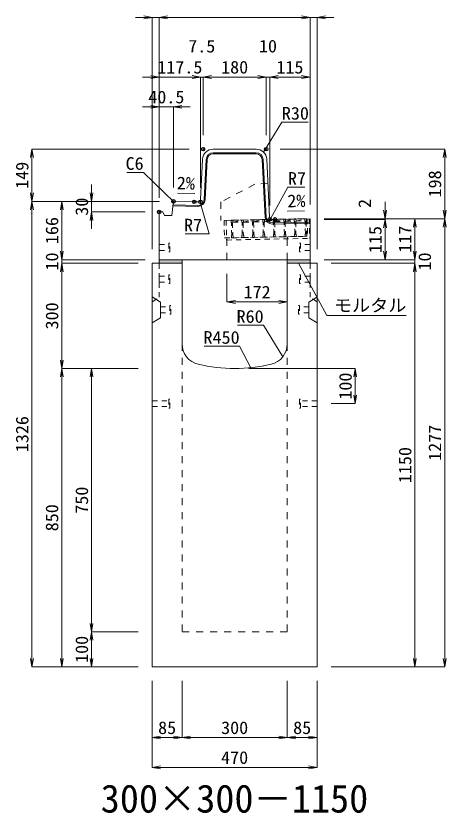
# Model space of a CAD drawing. Units: millimetres at full size. Extents: x -22536 to 51867, y -19720 to 38340.
# Drawn here: x 9276 to 10503, y -6286 to -4015 of the extents above; entities that cross this region are included whole.
import ezdxf
from ezdxf.enums import TextEntityAlignment as Align

# ---------------------------------------------------------------- set-up
doc = ezdxf.new("R2010")
doc.units = ezdxf.units.MM
doc.header["$LTSCALE"] = 20
doc.header["$PDMODE"] = 32
doc.header["$PDSIZE"] = 10
doc.linetypes.add('USER1', pattern=[2, 1, -1])
doc.linetypes.add('USER2', pattern=[1.35, 0.75, -0.6])
for name, color, linetype, lineweight in [('インサート', 3, 'USER2', 9), ('グレーチング', 7, 'USER2', 5), ('モルタル', 7, 'Continuous', 9), ('受枠', 3, 'USER2', 9), ('寸法線', 7, 'Continuous', 13), ('引出線', 4, 'Continuous', 13), ('本体', 2, 'Continuous', 13), ('目地', 132, 'Continuous', 5)]:
    doc.layers.add(name, color=color, linetype=linetype, lineweight=lineweight)
doc.layers.add('作業エリア', color=11, linetype='Continuous')
doc.layers.add('文字', color=7, linetype='Continuous')
doc.styles.add('ＭＳ 明朝', font='')
doc.styles.get('ＭＳ 明朝').set_extended_font_data('MS Mincho')

# ---------------------------------------------------------------- blocks, each defined once
blk = doc.blocks.new('open_arrow')
at = {"color": 0, "linetype": 'Continuous', "lineweight": -2}
blk.add_lwpolyline([(7.5, 1.25), (0, 0), (7.5, -1.25)], dxfattribs=at)

msp = doc.modelspace()

# ---------------------------------------------------------------- hatches: boundary and pattern name
at = {"layer": 'モルタル'}
for points in [[(9750, -4720), (9750, -4710), (9685, -4710), (9685, -4720)], [(10115, -4720), (10115, -4710), (10050, -4710), (10050, -4720)]]:
    msp.add_hatch(color=256, dxfattribs=at).paths.add_polyline_path(points)

# ---------------------------------------------------------------- linework, layer by layer
at = {"layer": 'インサート'}
for p, q in [((9685, -4666.5), (9712, -4666.5)), ((9685, -4666.5), (9685, -4683.5)), ((9715, -4662.5), (9712, -4662.5)), ((9712, -4662.5), (9712, -4687.5)), ((9715, -4687.5), (9715, -4662.5)), ((10085, -4662.5), (10088, -4662.5)), ((10085, -4687.5), (10085, -4662.5)), ((10088, -4662.5), (10088, -4687.5)), ((10115, -4666.5), (10088, -4666.5)), ((10115, -4666.5), (10115, -4683.5)), ((9685, -4683.5), (9712, -4683.5)), ((9712, -4687.5), (9715, -4687.5)), ((10088, -4687.5), (10085, -4687.5)), ((10115, -4683.5), (10088, -4683.5)), ((9685, -4756.5), (9712, -4756.5)), ((9685, -4756.5), (9685, -4773.5)), ((9715, -4752.5), (9712, -4752.5)), ((9712, -4752.5), (9712, -4777.5)), ((9715, -4777.5), (9715, -4752.5)), ((10085, -4752.5), (10088, -4752.5)), ((10085, -4777.5), (10085, -4752.5)), ((10088, -4752.5), (10088, -4777.5)), ((10115, -4756.5), (10088, -4756.5)), ((10115, -4756.5), (10115, -4773.5)), ((9685, -4773.5), (9712, -4773.5)), ((9712, -4777.5), (9715, -4777.5)), ((10088, -4777.5), (10085, -4777.5)), ((10115, -4773.5), (10088, -4773.5)), ((9688.2, -4844.5), (9715.2, -4844.5)), ((9688.2, -4844.5), (9688.2, -4861.5)), ((9718.2, -4840.5), (9715.2, -4840.5)), ((9715.2, -4840.5), (9715.2, -4865.5)), ((9718.2, -4865.5), (9718.2, -4840.5)), ((10081.8, -4840.5), (10084.8, -4840.5)), ((10081.8, -4865.5), (10081.8, -4840.5)), ((10084.8, -4840.5), (10084.8, -4865.5)), ((10111.8, -4844.5), (10084.8, -4844.5)), ((10111.8, -4844.5), (10111.8, -4861.5)), ((9688.2, -4861.5), (9715.2, -4861.5)), ((9715.2, -4865.5), (9718.2, -4865.5)), ((10084.8, -4865.5), (10081.8, -4865.5)), ((10111.8, -4861.5), (10084.8, -4861.5)), ((9715, -5107.5), (9712, -5107.5)), ((9712, -5107.5), (9712, -5132.5)), ((9715, -5132.5), (9715, -5107.5)), ((10088, -5107.5), (10085, -5107.5)), ((10085, -5107.5), (10085, -5132.5)), ((10088, -5132.5), (10088, -5107.5)), ((9665, -5111.5), (9712, -5111.5)), ((9665, -5111.5), (9665, -5128.5)), ((9665, -5128.5), (9712, -5128.5)), ((10135, -5111.5), (10088, -5111.5)), ((10135, -5128.5), (10088, -5128.5)), ((10135, -5128.5), (10135, -5111.5)), ((9712, -5132.5), (9715, -5132.5)), ((10085, -5132.5), (10088, -5132.5))]:
    msp.add_line(p, q, dxfattribs=at)
at = {"layer": 'グレーチング'}
for p, q in [((9889.92, -4597.5), (10104.88, -4593.2)), ((9895.04, -4603.4), (9919.92, -4596.9)), ((9895.04, -4603.4), (9920.04, -4602.9)), ((9925.04, -4602.8), (9949.91, -4596.3)), ((9925.04, -4602.8), (9950.03, -4602.3)), ((9955.03, -4602.2), (9979.91, -4595.7)), ((9955.03, -4602.2), (9980.03, -4601.7)), ((9985.03, -4601.6), (10009.9, -4595.1)), ((9985.03, -4601.6), (10010.02, -4601.1)), ((10015.02, -4601), (10039.89, -4594.5)), ((10015.02, -4601), (10040.01, -4600.5)), ((10045.01, -4600.4), (10069.89, -4593.9)), ((10045.01, -4600.4), (10070.01, -4599.9)), ((10075.01, -4599.8), (10099.88, -4593.3)), ((10075.01, -4599.8), (10100, -4599.3)), ((9890.92, -4647.49), (10105.88, -4643.19))]:
    msp.add_line(p, q, dxfattribs=at)
for points in [[(9889.92, -4597.5), (9894.92, -4597.4), (9895.04, -4603.4), (9894.06, -4604.42), (9894.78, -4640.41), (9895.8, -4641.39), (9895.92, -4647.39), (9890.92, -4647.49), (9890.8, -4641.49), (9891.78, -4640.47), (9891.06, -4604.48), (9890.04, -4603.5)], [(9919.92, -4596.9), (9924.92, -4596.8), (9925.04, -4602.8), (9924.06, -4603.82), (9924.78, -4639.81), (9925.8, -4640.79), (9925.92, -4646.79), (9920.92, -4646.89), (9920.8, -4640.89), (9921.78, -4639.87), (9921.06, -4603.88), (9920.04, -4602.9)], [(9949.91, -4596.3), (9954.91, -4596.2), (9955.03, -4602.2), (9954.05, -4603.22), (9954.77, -4639.21), (9955.79, -4640.19), (9955.91, -4646.19), (9950.91, -4646.29), (9950.79, -4640.29), (9951.77, -4639.27), (9951.05, -4603.28), (9950.03, -4602.3)], [(9979.91, -4595.7), (9984.91, -4595.6), (9985.03, -4601.6), (9984.05, -4602.62), (9984.77, -4638.61), (9985.79, -4639.59), (9985.91, -4645.59), (9980.91, -4645.69), (9980.79, -4639.69), (9981.77, -4638.67), (9981.05, -4602.68), (9980.03, -4601.7)], [(10009.9, -4595.1), (10014.9, -4595), (10015.02, -4601), (10014.04, -4602.02), (10014.76, -4638.01), (10015.78, -4638.99), (10015.9, -4644.99), (10010.9, -4645.09), (10010.78, -4639.09), (10011.76, -4638.07), (10011.04, -4602.08), (10010.02, -4601.1)], [(10039.89, -4594.5), (10044.89, -4594.4), (10045.01, -4600.4), (10044.03, -4601.42), (10044.75, -4637.41), (10045.77, -4638.39), (10045.89, -4644.39), (10040.89, -4644.49), (10040.77, -4638.49), (10041.75, -4637.47), (10041.03, -4601.48), (10040.01, -4600.5)], [(10069.89, -4593.9), (10074.89, -4593.8), (10075.01, -4599.8), (10074.03, -4600.82), (10074.75, -4636.81), (10075.77, -4637.79), (10075.89, -4643.79), (10070.89, -4643.89), (10070.77, -4637.89), (10071.75, -4636.87), (10071.03, -4600.88), (10070.01, -4599.9)], [(10099.88, -4593.3), (10104.88, -4593.2), (10105, -4599.2), (10104.02, -4600.22), (10104.74, -4636.21), (10105.76, -4637.19), (10105.88, -4643.19), (10100.88, -4643.29), (10100.76, -4637.29), (10101.74, -4636.27), (10101.02, -4600.28), (10100, -4599.3)]]:
    msp.add_lwpolyline(points, close=True, dxfattribs=at)
at = {"layer": 'モルタル'}
for points in [[(9685, -4710), (9750, -4710), (9750, -4720), (9685, -4720)], [(10050, -4710), (10115, -4710), (10115, -4720), (10050, -4720)]]:
    msp.add_lwpolyline(points, close=True, dxfattribs=at)
at = {"layer": '作業エリア'}
for p in [(9810, -4395), (9990, -4395), (9725.5, -4543.81), (9785, -4545), (9802.5, -4545), (9685, -4573.81), (10000, -4595), (10015, -4595)]:
    msp.add_point(p, dxfattribs=at)
at = {"layer": '受枠'}
for p, q in [((9869.93, -4597.9), (10112.88, -4593.04)), ((9869.93, -4597.9), (9870.93, -4647.89)), ((9875.93, -4597.78), (9877.05, -4653.77)), ((10106.88, -4593.16), (10107.88, -4643.15)), ((10112.88, -4593.04), (10114, -4649.03)), ((9870.93, -4647.89), (10107.88, -4643.15)), ((9877.05, -4653.77), (10114, -4649.03)), ((10050.89, -4644.29), (10051.01, -4650.29))]:
    msp.add_line(p, q, dxfattribs=at)
at = {"layer": '寸法線'}
for p, q in [((9733, -4019.42), (9617, -4019.42)), ((9665, -4680), (9665, -4019.42)), ((9685, -4019.42), (10115, -4019.42)), ((9685, -4533.81), (9685, -4019.42)), ((9685, -4533.81), (9685, -4019.42)), ((10067, -4019.42), (10183, -4019.42)), ((10115, -4553), (10115, -4019.42)), ((10115, -4553), (10115, -4019.42)), ((10135, -4680), (10135, -4019.42)), ((9637, -4189.42), (9802.5, -4189.42)), ((9685, -4533.81), (9685, -4189.42)), ((9754.5, -4189.42), (9858, -4189.42)), ((9802.5, -4505), (9802.5, -4189.42)), ((9802.5, -4505), (9802.5, -4189.42)), ((9810, -4355), (9810, -4189.42)), ((9810, -4189.42), (9990, -4189.42)), ((9810, -4355), (9810, -4189.42)), ((9942, -4189.42), (10048, -4189.42)), ((9990, -4355), (9990, -4189.42)), ((9990, -4355), (9990, -4189.42)), ((10000, -4555), (10000, -4189.42)), ((10000, -4189.42), (10115, -4189.42)), ((10000, -4555), (10000, -4189.42)), ((10115, -4553), (10115, -4189.42)), ((9637, -4274.42), (9773.5, -4274.42)), ((9685, -4533.81), (9685, -4274.42)), ((9725.5, -4503.81), (9725.5, -4274.42)), ((9322.06, -4395), (9322.06, -4543.81)), ((9770, -4395), (9322.06, -4395)), ((10030, -4395), (10498.78, -4395)), ((10498.78, -4395), (10498.78, -4593)), ((9492.06, -4495.81), (9492.06, -4621.81)), ((9685.5, -4543.81), (9322.06, -4543.81)), ((9322.06, -5870), (9322.06, -4543.81)), ((9685.5, -4543.81), (9322.06, -4543.81)), ((9407.06, -4543.81), (9407.06, -4710)), ((9685.5, -4543.81), (9407.06, -4543.81)), ((9685.5, -4543.81), (9492.06, -4543.81)), ((10328.78, -4545), (10328.78, -4643)), ((9645, -4573.81), (9492.06, -4573.81)), ((10155, -4593), (10328.78, -4593)), ((10155, -4593), (10413.78, -4593)), ((10155, -4593), (10498.78, -4593)), ((10155, -4593), (10498.78, -4593)), ((10155, -4595), (10328.78, -4595)), ((10155, -4595), (10328.78, -4595)), ((10328.78, -4595), (10328.78, -4710)), ((10413.78, -4593), (10413.78, -4710)), ((10498.78, -4593), (10498.78, -5870)), ((9407.06, -4662), (9407.06, -4768)), ((10413.78, -4662), (10413.78, -4768)), ((9645, -4710), (9407.06, -4710)), ((9645, -4710), (9407.06, -4710)), ((9625, -4720), (9407.06, -4720)), ((9407.06, -4720), (9407.06, -5020)), ((9625, -4720), (9407.06, -4720)), ((10155, -4710), (10328.78, -4710)), ((10155, -4710), (10413.78, -4710)), ((10155, -4710), (10413.78, -4710)), ((10175, -4720), (10413.78, -4720)), ((10175, -4720), (10413.78, -4720)), ((10413.78, -4720), (10413.78, -5870)), ((9878, -4750), (9878, -4830.23)), ((9878, -4830.23), (10050, -4830.23)), ((9625, -5020), (9407.06, -5020)), ((9407.06, -5870), (9407.06, -5020)), ((9625, -5020), (9407.06, -5020)), ((9492.06, -5020), (9492.06, -5770)), ((9625, -5020), (9492.06, -5020)), ((9940, -5020), (10243.78, -5020)), ((10243.78, -5020), (10243.78, -5120)), ((10175, -5120), (10243.78, -5120)), ((9625, -5770), (9492.06, -5770)), ((9492.06, -5770), (9492.06, -5870)), ((9625, -5770), (9492.06, -5770)), ((9625, -5870), (9322.06, -5870)), ((9625, -5870), (9407.06, -5870)), ((9625, -5870), (9492.06, -5870)), ((10175, -5870), (10413.78, -5870)), ((10175, -5870), (10498.78, -5870)), ((9665, -5910), (9665, -6071.16)), ((9665, -5910), (9665, -6156.16)), ((9750, -5910), (9750, -6071.16)), ((9750, -5910), (9750, -6071.16)), ((10050, -5910), (10050, -6071.16)), ((10050, -5910), (10050, -6071.16)), ((10135, -5910), (10135, -6071.16)), ((10135, -5910), (10135, -6156.16)), ((9665, -6071.16), (9750, -6071.16)), ((9750, -6071.16), (10050, -6071.16)), ((10050, -6071.16), (10135, -6071.16)), ((9665, -6156.16), (10135, -6156.16))]:
    msp.add_line(p, q, dxfattribs=at)
at = {"layer": '引出線'}
for points in [[(9982.14, -4403.26), (10034.6, -4317.93), (10109.27, -4317.93)], [(9728.13, -4546.85), (9640.5, -4461.04), (9592.16, -4461.04)], [(10001.83, -4593.07), (10051.86, -4503.47), (10099.79, -4503.47)], [(9786.1, -4520.96), (9737.36, -4519.98), (9786.11, -4520.96)], [(9800.67, -4543.07), (9827.18, -4636.44), (9759.25, -4636.44)], [(10050.86, -4571.41), (10099.57, -4570.44), (10050.83, -4571.41)], [(10082.5, -4720), (10163.13, -4869.03), (10389.05, -4869.03)], [(10037.07, -4986.68), (9982.66, -4896.79), (9907.98, -4896.79)], [(9946.44, -5017.6), (9914.22, -4956.45), (9813.21, -4956.45)]]:
    msp.add_lwpolyline(points, dxfattribs=at)
at = {"layer": '本体'}
for p, q in [((9838.54, -4395), (9961.46, -4395)), ((9802.83, -4538.35), (9808.57, -4423.5)), ((9999.67, -4588.35), (9991.43, -4423.5)), ((9724.76, -4549.76), (9720.5, -4583.81)), ((9724.76, -4549.76), (9731.5, -4543.93)), ((9731.5, -4543.93), (9785, -4545)), ((9785, -4545), (9795.84, -4545)), ((9685, -4710), (9685, -4573.81)), ((9695, -4573.81), (9685, -4573.81)), ((9700, -4583.81), (9695, -4573.81)), ((9720.5, -4583.81), (9700, -4583.81)), ((10015, -4595), (10006.66, -4595)), ((10115, -4593), (10015, -4595)), ((10115, -4710), (10115, -4593)), ((9665, -4720), (9665, -5870)), ((9665, -4720), (9750, -4720)), ((9685, -4710), (10115, -4710)), ((9750, -4720), (9750, -4949.47)), ((10050, -4720), (10135, -4720)), ((10050, -4720), (10050, -4949.47)), ((10135, -4720), (10135, -5870)), ((9665, -5870), (10135, -5870))]:
    msp.add_line(p, q, dxfattribs=at)
at = {"layer": '本体', "linetype": 'USER1'}
for p, q in [((9958, -4495), (9861, -4545)), ((9994.85, -4492), (9958, -4495)), ((9861, -4545), (9861, -4598.08)), ((10015, -4595), (9861, -4598.08)), ((9878, -4710), (9878, -4647.75)), ((10050, -4710), (10050, -4644.31))]:
    msp.add_line(p, q, dxfattribs=at)
at = {"layer": '本体', "linetype": 'USER2', "lineweight": 9}
for p, q in [((9685, -4817), (9685, -4720)), ((10115, -4817), (10115, -4720)), ((9665, -4829.5), (9685, -4817)), ((10135, -4829.5), (10115, -4817))]:
    msp.add_line(p, q, dxfattribs=at)
at = {"layer": '本体', "lineweight": 9}
for p, q in [((9665, -4816), (9688.2, -4830.5)), ((9688.2, -4830.5), (9688.2, -4875.5)), ((10134.58, -4816.26), (10111.8, -4830.5)), ((10111.8, -4830.5), (10111.8, -4875.5)), ((9688.2, -4875.5), (9665, -4890)), ((10111.8, -4875.5), (10135, -4890))]:
    msp.add_line(p, q, dxfattribs=at)
at = {"layer": '本体', "linetype": 'USER1', "lineweight": 15}
for p, q in [((9750, -4949.47), (9750, -5770)), ((10050, -4949.47), (10050, -5770)), ((9750, -5770), (10050, -5770))]:
    msp.add_line(p, q, dxfattribs=at)
at = {"layer": '本体'}
for centre, radius, start, end in [((9838.54, -4425), 30, 90, 177.13759), ((9961.46, -4425), 30, 2.86241, 90), ((9795.84, -4538), 7, 270, 357.13759), ((10006.66, -4588), 7, 182.86241, 270), ((9810, -4949.47), 60, 180, 256.65764), ((9990, -4949.47), 60, 283.34236, 0), ((9900, -4570), 450, 256.65764, 283.34236)]:
    msp.add_arc(centre, radius, start, end, dxfattribs=at)
at = {"layer": '目地'}
for p, q in [((9838.54, -4405), (9961.46, -4405)), ((9812.81, -4539.06), (9818.56, -4424)), ((9815.81, -4539.21), (9821.56, -4424.15)), ((9838.54, -4408), (9961.46, -4408)), ((9978.44, -4424.15), (9986.69, -4589.16)), ((9981.44, -4424), (9989.69, -4589.01)), ((9723.88, -4556.78), (9795.43, -4558.21)), ((9724.25, -4553.79), (9795.49, -4555.21)), ((10007.01, -4605.16), (10115, -4603)), ((10007.07, -4608.16), (10115, -4606))]:
    msp.add_line(p, q, dxfattribs=at)
for centre, radius, start, end in [((9838.54, -4425), 20, 90, 177.13759), ((9961.46, -4425), 20, 2.86241, 90), ((9838.54, -4425), 17, 90, 177.13759), ((9961.46, -4425), 17, 2.86241, 90), ((9795.83, -4538.22), 20, 268.85424, 357.13759), ((9795.83, -4538.22), 17, 268.85424, 357.13759), ((10006.67, -4588.17), 20, 182.86241, 271.14576), ((10006.67, -4588.17), 17, 182.86241, 271.14576)]:
    msp.add_arc(centre, radius, start, end, dxfattribs=at)

# ---------------------------------------------------------------- block references
at = {"layer": '寸法線', "xscale": 3.2, "yscale": 3.2}
for p, rotation in [((9665, -4019.42), 180), ((10115, -4019.42), 180), ((10115, -4019.42), 180), ((9685, -4189.42), 180), ((9802.5, -4189.42), 180), ((9802.5, -4189.42), 180), ((9990, -4189.42), 180), ((9990, -4189.42), 180), ((10115, -4189.42), 180), ((9685, -4274.42), 180), ((9322.06, -4395), 270), ((10498.78, -4395), 270), ((9322.06, -4543.81), 90), ((9492.06, -4543.81), 90), ((9322.06, -4543.81), 270), ((9407.06, -4543.81), 270), ((9492.06, -4573.81), 270), ((10328.78, -4593), 90), ((10498.78, -4593), 90), ((10328.78, -4595), 270), ((10328.78, -4595), 270), ((10413.78, -4593), 270), ((10498.78, -4593), 270), ((9407.06, -4710), 90), ((9407.06, -4710), 90), ((10328.78, -4710), 90), ((10413.78, -4710), 90), ((10413.78, -4710), 90), ((9407.06, -4720), 270), ((9407.06, -4720), 270), ((10413.78, -4720), 270), ((10413.78, -4720), 270), ((10050, -4830.23), 180), ((9407.06, -5020), 90), ((9407.06, -5020), 270), ((9492.06, -5020), 270), ((10243.78, -5020), 270), ((10243.78, -5120), 90), ((9492.06, -5770), 90), ((9492.06, -5770), 270), ((9322.06, -5870), 90), ((9407.06, -5870), 90), ((9492.06, -5870), 90), ((10413.78, -5870), 90), ((10498.78, -5870), 90), ((9750, -6071.16), 180), ((10050, -6071.16), 180), ((10135, -6071.16), 180), ((10135, -6156.16), 180)]:
    msp.add_blockref('open_arrow', p, dxfattribs=dict(at, rotation=rotation))
for p in [(9685, -4019.42), (9685, -4019.42), (10135, -4019.42), (9810, -4189.42), (9810, -4189.42), (10000, -4189.42), (10000, -4189.42), (9725.5, -4274.42), (9878, -4830.23), (9665, -6071.16), (9750, -6071.16), (10050, -6071.16), (9665, -6156.16)]:
    msp.add_blockref('open_arrow', p, dxfattribs=at)
at = {"layer": '引出線', "xscale": 0.0533, "yscale": 0.0533}
for p, rotation in [((9982.14, -4403.26), 58.4), ((9786.1, -4520.96), 178.9), ((9728.13, -4546.85), 135.6), ((9800.67, -4543.07), 285.9), ((10050.86, -4571.41), 1.1), ((10001.83, -4593.07), 60.8), ((10082.5, -4720), 298.4), ((10037.07, -4986.68), 121.2), ((9946.44, -5017.6), 117.8)]:
    msp.add_blockref('open_arrow', p, dxfattribs=dict(at, rotation=rotation))

# ---------------------------------------------------------------- texts
at = {"layer": '寸法線', "style": 'ＭＳ 明朝', "width": 1.05}
for s, p in [('7.5', (9806.25, -4101.42)), ('10', (9995, -4101.42)), ('117.5', (9743.75, -4161.42)), ('180', (9900, -4161.42)), ('115', (10057.5, -4161.42)), ('40.5', (9705.25, -4246.42)), ('172', (9964, -4802.23)), ('85', (9707.5, -6043.16)), ('300', (9900, -6043.16)), ('85', (10092.5, -6043.16)), ('470', (9900, -6128.16))]:
    msp.add_text(s, height=36.03, dxfattribs=at).set_placement(p, align=Align.MIDDLE_CENTER)
for s, p in [('149', (9294.06, -4469.4)), ('198', (10470.78, -4494)), ('30', (9464.06, -4558.81)), ('2', (10270.78, -4549.66)), ('166', (9379.06, -4626.9)), ('115', (10300.78, -4652.5)), ('117', (10385.78, -4651.5)), ('10', (9379.06, -4715)), ('10', (10441.78, -4715)), ('300', (9379.06, -4870)), ('100', (10215.78, -5070)), ('1326', (9294.06, -5206.9)), ('1277', (10470.78, -5231.5)), ('1150', (10385.78, -5295)), ('750', (9464.06, -5395)), ('850', (9379.06, -5445)), ('100', (9464.06, -5820))]:
    msp.add_text(s, height=36.03, rotation=90, dxfattribs=at).set_placement(p, align=Align.MIDDLE_CENTER)
at = {"layer": '引出線', "style": 'ＭＳ 明朝', "width": 1.05}
for s, p in [('R30', (10034.6, -4274.73)), ('R7', (10051.86, -4460.27)), ('モルタル', (10183.13, -4821.92))]:
    msp.add_text(s, height=36.03, dxfattribs=at).set_placement(p, align=Align.TOP_LEFT)
for s, p in [('C6', (9640.5, -4417.84)), ('R7', (9807.18, -4593.24)), ('R60', (9982.66, -4853.59)), ('R450', (9914.22, -4913.25))]:
    msp.add_text(s, height=36.03, dxfattribs=at).set_placement(p, align=Align.TOP_RIGHT)
msp.add_text('2%', height=36.03, rotation=358.854, dxfattribs=at).set_placement((9787.05, -4474.06), align=Align.TOP_RIGHT)
msp.add_text('2%', height=36.03, rotation=1.146, dxfattribs=at).set_placement((10049.89, -4524.52), align=Align.TOP_LEFT)
at = {"layer": '文字', "style": 'ＭＳ 明朝'}
msp.add_text('300×300－1150', height=80.06, dxfattribs=at).set_placement((9899.52, -6244.97), align=Align.MIDDLE_CENTER)

doc.saveas('drawing.dxf')
